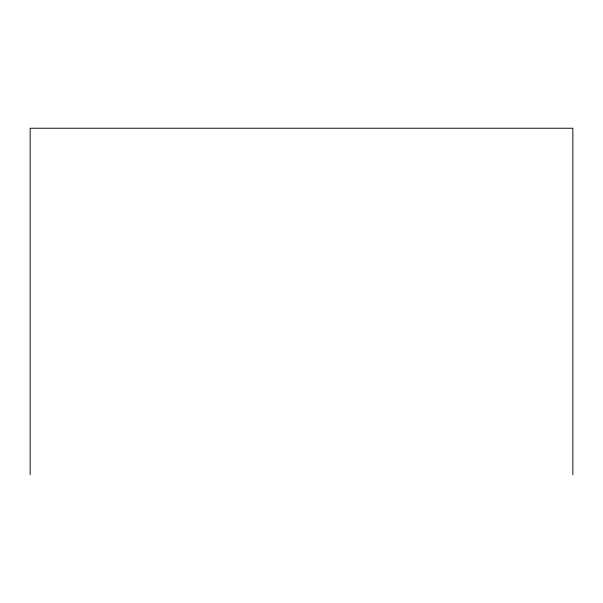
<?xml version="1.0" encoding="UTF-8"?>
<svg xmlns="http://www.w3.org/2000/svg" width="603" height="603" viewBox="0 0 603 603"><rect width="100%" height="100%" fill="white"/><g stroke="black" fill="none" stroke-linecap="round" stroke-linejoin="round"><path stroke-width="0.9" d="M572.85 474.765L572.85 128.235L30.15 128.235L30.15 474.765"/></g></svg>
